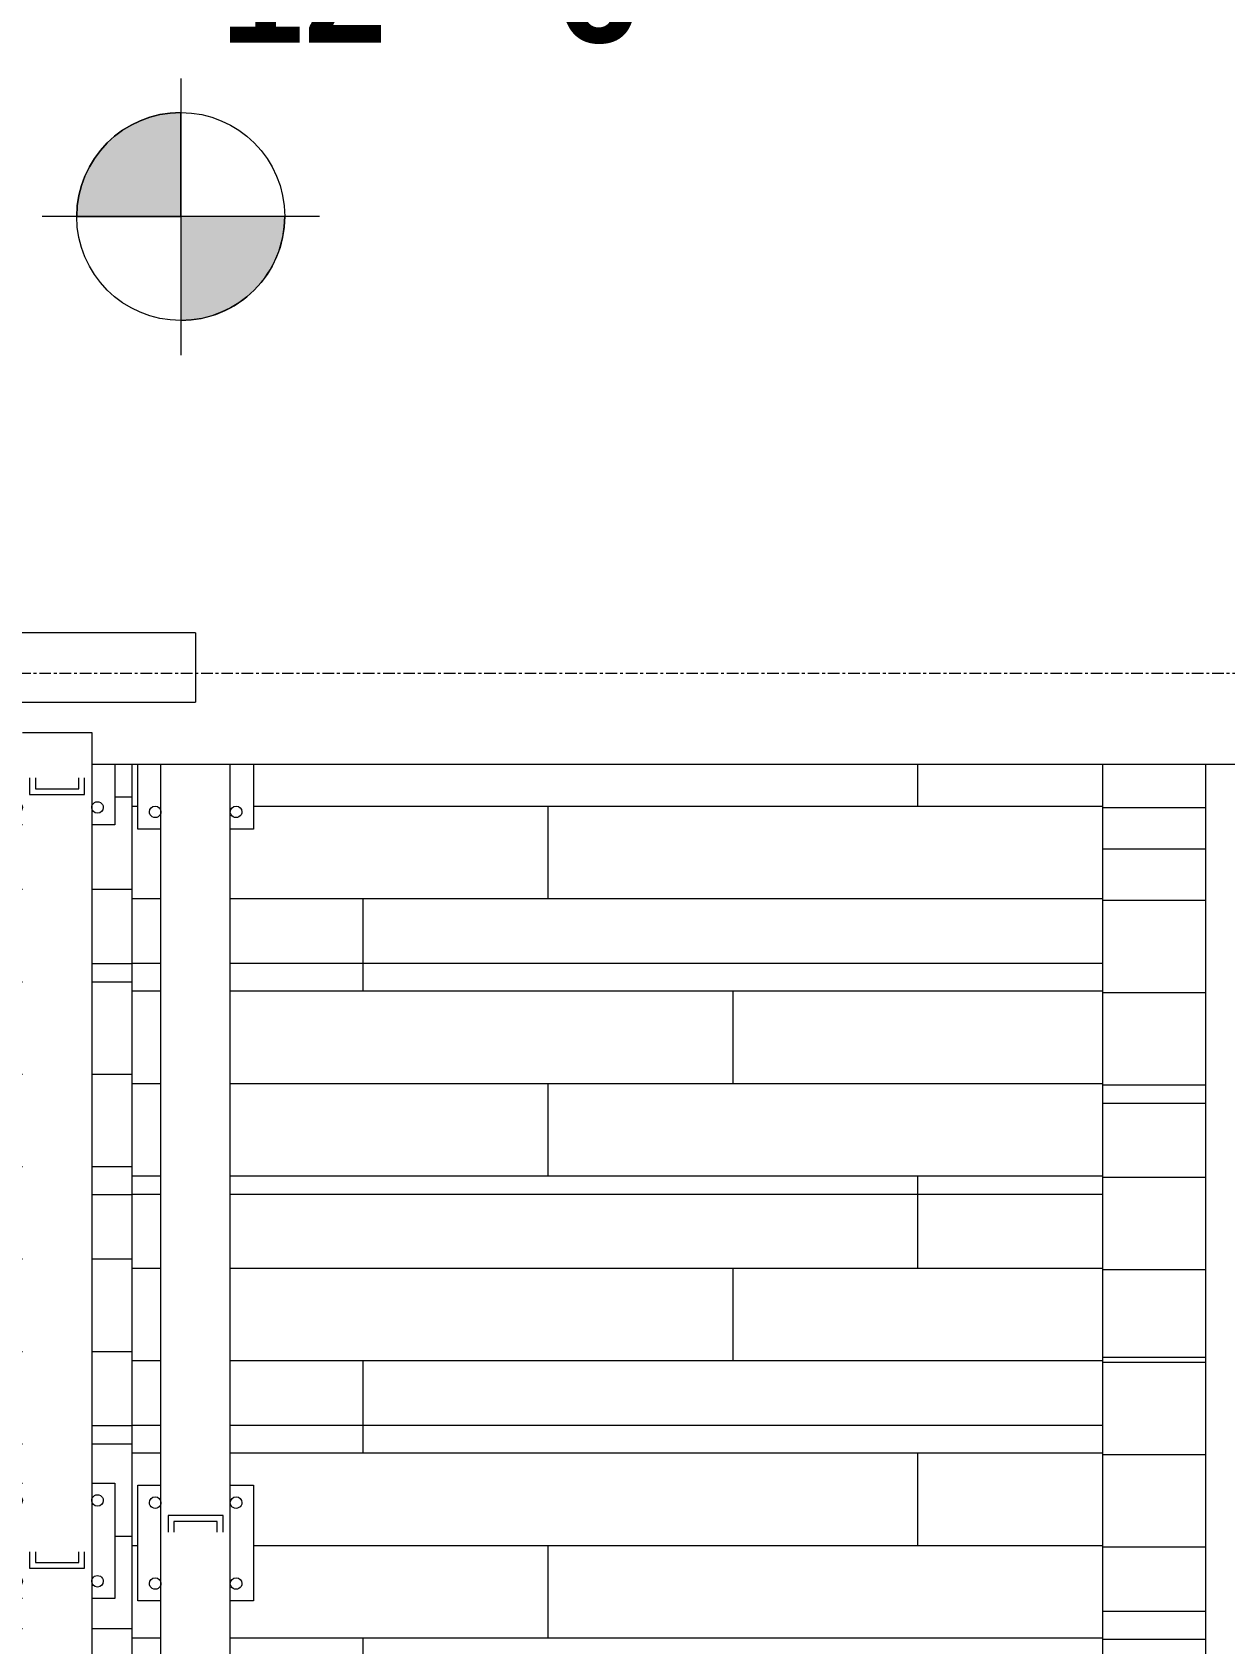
# Model space of a CAD drawing. Header units: inches. Extents: x -3304 to -1623, y 8184 to 9003.
# Drawn here: x -2390.8 to -2339.1, y 8584.6 to 8654.3 of the extents above; entities that cross this region are included whole.
import ezdxf

# ---------------------------------------------------------------- set-up
doc = ezdxf.new("R2010")
doc.units = ezdxf.units.IN
doc.header["$MEASUREMENT"] = 0
doc.linetypes.add('Grid Line 1_2_', pattern=[0.8749999999999999, 0.4999999999999999, -0.125, 0.125, -0.125])
doc.linetypes.add('Overhead 1_16_', pattern=[0.10156249999999999, 0.06249999999999999, -0.03906249999999999])
for name, color, linetype, lineweight in [('A-FLOR', 192, 'Continuous', 18), ('A-FLOR-HRAL', 11, 'Continuous', 9), ('G-ANNO-DIMS', 111, 'Continuous', 9), ('I-WALL', 2, 'Continuous', 18), ('S-GRID-1', 1, 'Grid Line 1_2_', 9), ('S-STRS', 31, 'Continuous', 9), ('S-STRS-1', 31, 'Overhead 1_16_', 9)]:
    doc.layers.add(name, color=color, linetype=linetype, lineweight=lineweight)
doc.styles.add('Arial_B', font='arialbd.ttf', dxfattribs={"height": 4.642857142857141})
pattern_1 = [(180, (-2428.434, 8553.207), (-4.898587196589413e-16, -4), []), (270, (-2428.434, 8553.207), (8, -7.999999999999999), [4, -28]), (270, (-2444.434, 8549.207), (8, -7.999999999999999), [4, -28])]
pattern_2 = [(0, (-2344.434, 8624.806999999999), (0, 4), []), (90, (-2344.434, 8624.806999999999), (-7.999999999999999, 8), [4, -28]), (90, (-2328.434, 8628.806999999999), (-7.999999999999999, 8), [4, -28])]
pattern_3 = [(0, (-2339.962, 8652.744), (0, 4), []), (90, (-2339.962, 8652.744), (-7.999999999999999, 8), [4, -28]), (90, (-2323.962, 8656.744), (-7.999999999999999, 8), [4, -28])]

# ---------------------------------------------------------------- blocks, each defined once
blk = doc.blocks.new('Railing - Railing-1114575-FLOOR PLAN - 2ND FLOOR')
at = {"layer": 'A-FLOR-HRAL'}
for p, q in [((8625.319381505384, 2430.77418384768), (8625.319381505384, 2383.684229849031)), ((8628.319381505384, 2383.684229849031), (8628.319381505384, 2430.77418384768)), ((8628.319381505384, 2383.684229849031), (8625.319381505384, 2383.684229849031))]:
    blk.add_line(p, q, dxfattribs=at)
blk = doc.blocks.new('Railing - 2_ x 1_2_ 2-V14-FLOOR PLAN - 2ND FLOOR')
at = {"layer": 'A-FLOR-HRAL'}
for p, q in [((-2.5, 0.1250000000009231), (-2.5, -2.499999999999981)), ((2.5, -2.499999999999981), (2.5, 0.1250000000008852)), ((-1.187499999999997, -1.18749999999999), (-1.187499999999997, -0.4724511930582151)), ((-0.9374999999999973, -0.9374999999999906), (-0.9374999999999973, -0.4724511930581811)), ((0.9375000000000023, -0.4724511930584629), (0.9375000000000023, -0.9374999999999907)), ((1.187500000000002, -0.4724511930584233), (1.187500000000002, -1.18749999999999)), ((1.187500000000002, -1.18749999999999), (-1.187499999999997, -1.18749999999999)), ((0.9375000000000023, -0.9374999999999906), (-0.9374999999999973, -0.9374999999999906)), ((-2.5, -2.499999999999981), (-1.499999999999968, -2.499999999999981)), ((1.499999999999968, -2.499999999999981), (2.5, -2.499999999999981))]:
    blk.add_line(p, q, dxfattribs=at)
for centre, radius, start, end in [((-1.750000000000001, -1.750000000000015), 0.2500000000000002, 359.9999999999996, 179.9999999999999), ((-1.750000000000001, -1.750000000000015), 0.2500000000000004, 179.9999999999998, 359.9999999999989), ((1.750000000000002, -1.750000000000015), 0.2500000000000004, 359.9999999999996, 179.9999999999998), ((1.750000000000002, -1.750000000000015), 0.2500000000000004, 179.9999999999998, 359.9999999999989)]:
    blk.add_arc(centre, radius, start, end, dxfattribs=at)
blk = doc.blocks.new('Railing - 2_ x 1_2_ 2-2115957-FLOOR PLAN - 2ND FLOOR')
at = {"layer": 'A-FLOR-HRAL'}
for p, q in [((-1.499999999998687, 2.500000000000019), (-2.5, 2.500000000000019)), ((-2.5, 2.500000000000019), (-2.5, -0.3125000000012422)), ((2.5, 2.500000000000019), (1.500000000001249, 2.500000000000019)), ((2.5, -0.3125000000012072), (2.5, 2.500000000000019))]:
    blk.add_line(p, q, dxfattribs=at)
for centre, radius, start, end in [((-1.750000000000001, 1.750000000000015), 0.2500000000000002, 359.9999999999996, 179.9999999999999), ((-1.750000000000001, 1.750000000000015), 0.2500000000000004, 179.9999999999998, 359.9999999999989), ((1.750000000000002, 1.750000000000015), 0.2500000000000004, 359.9999999999996, 179.9999999999998), ((1.750000000000002, 1.750000000000015), 0.2500000000000004, 179.9999999999998, 359.9999999999989)]:
    blk.add_arc(centre, radius, start, end, dxfattribs=at)
blk = doc.blocks.new('Railing - 2_ x 1_2_ 2-2115961-FLOOR PLAN - 2ND FLOOR')
at = {"layer": 'A-FLOR-HRAL'}
for p, q in [((-1.499999999999808, 2.500000000000019), (-2.5, 2.500000000000019)), ((-2.5, 2.500000000000019), (-2.5, -2.499999999999981)), ((2.5, 2.500000000000019), (1.500000000000128, 2.500000000000019)), ((2.5, -2.499999999999981), (2.5, 2.500000000000019)), ((-1.187499999999997, -1.18749999999999), (-1.187499999999997, -0.4724511930581631)), ((-0.9374999999999973, -0.9374999999999906), (-0.9374999999999973, -0.4724511930581842)), ((0.9375000000000023, -0.4724511930584711), (0.9375000000000023, -0.9374999999999907)), ((1.187500000000002, -0.4724511930583716), (1.187500000000002, -1.18749999999999)), ((1.187500000000002, -1.18749999999999), (-1.187499999999997, -1.18749999999999)), ((0.9375000000000023, -0.9374999999999906), (-0.9374999999999973, -0.9374999999999906)), ((-2.5, -2.499999999999981), (-1.499999999999808, -2.499999999999981)), ((1.500000000000128, -2.499999999999981), (2.5, -2.499999999999981))]:
    blk.add_line(p, q, dxfattribs=at)
for centre, radius, start, end in [((-1.750000000000001, 1.750000000000015), 0.2500000000000002, 359.9999999999996, 179.9999999999999), ((-1.750000000000001, 1.750000000000015), 0.2500000000000004, 179.9999999999998, 359.9999999999989), ((1.750000000000002, 1.750000000000015), 0.2500000000000004, 359.9999999999996, 179.9999999999998), ((1.750000000000002, 1.750000000000015), 0.2500000000000004, 179.9999999999998, 359.9999999999989), ((-1.750000000000001, -1.750000000000015), 0.2500000000000002, 359.9999999999996, 179.9999999999999), ((-1.750000000000001, -1.750000000000015), 0.2500000000000004, 179.9999999999998, 359.9999999999989), ((1.750000000000002, -1.750000000000015), 0.2500000000000004, 359.9999999999996, 179.9999999999998), ((1.750000000000002, -1.750000000000015), 0.2500000000000004, 179.9999999999998, 359.9999999999989)]:
    blk.add_arc(centre, radius, start, end, dxfattribs=at)
blk = doc.blocks.new('Railing - 2_ x 1_2_ 2-2115963-FLOOR PLAN - 2ND FLOOR')
at = {"layer": 'A-FLOR-HRAL'}
for p, q in [((-1.499999999998687, 2.500000000000019), (-2.5, 2.500000000000019)), ((-2.5, 2.500000000000019), (-2.5, -2.499999999999981)), ((2.5, 2.500000000000019), (1.500000000001249, 2.500000000000019)), ((2.5, -2.499999999999981), (2.5, 2.500000000000019)), ((-1.187499999999997, -1.18749999999999), (-1.187499999999997, -0.4724511930585494)), ((-0.9374999999999973, -0.9374999999999906), (-0.9374999999999973, -0.4724511930585031)), ((0.9375000000000023, -0.4724511930585816), (0.9375000000000023, -0.9374999999999907)), ((1.187500000000002, -0.4724511930585495), (1.187500000000002, -1.18749999999999)), ((1.187500000000002, -1.18749999999999), (-1.187499999999997, -1.18749999999999)), ((0.9375000000000023, -0.9374999999999906), (-0.9374999999999973, -0.9374999999999906)), ((-2.5, -2.499999999999981), (-1.499999999998687, -2.499999999999981)), ((1.500000000001249, -2.499999999999981), (2.5, -2.499999999999981))]:
    blk.add_line(p, q, dxfattribs=at)
for centre, radius, start, end in [((-1.750000000000001, 1.750000000000015), 0.2500000000000002, 359.9999999999996, 179.9999999999999), ((-1.750000000000001, 1.750000000000015), 0.2500000000000004, 179.9999999999998, 359.9999999999989), ((1.750000000000002, 1.750000000000015), 0.2500000000000004, 359.9999999999996, 179.9999999999998), ((1.750000000000002, 1.750000000000015), 0.2500000000000004, 179.9999999999998, 359.9999999999989), ((-1.750000000000001, -1.750000000000015), 0.2500000000000002, 359.9999999999996, 179.9999999999999), ((-1.750000000000001, -1.750000000000015), 0.2500000000000004, 179.9999999999998, 359.9999999999989), ((1.750000000000002, -1.750000000000015), 0.2500000000000004, 359.9999999999996, 179.9999999999998), ((1.750000000000002, -1.750000000000015), 0.2500000000000004, 179.9999999999998, 359.9999999999989)]:
    blk.add_arc(centre, radius, start, end, dxfattribs=at)
blk = doc.blocks.new('Railing - Railing-1347549-FLOOR PLAN - 2ND FLOOR')
at = {"layer": 'A-FLOR-HRAL'}
for p, q in [((8624.006881505384, 2391.184229849031), (8624.006881505384, 2388.184229849031)), ((8624.006881505384, 2388.184229849031), (8554.006881505384, 2388.184229849031)), ((8564.006881505384, 2385.184229849031), (8622.631881505386, 2385.184229849031)), ((8564.006881505384, 2382.184229849031), (8622.631881505386, 2382.184229849031))]:
    blk.add_line(p, q, dxfattribs=at)
at = {"extrusion": (0, 0, -1), "zscale": -1}
for name, p, rotation in [('Railing - 2_ x 1_2_ 2-2115961-FLOOR PLAN - 2ND FLOOR', (-8589.006881505384, 2389.684229849031), 90), ('Railing - 2_ x 1_2_ 2-V14-FLOOR PLAN - 2ND FLOOR', (-8622.506881505384, 2389.684229849031), 90), ('Railing - 2_ x 1_2_ 2-2115963-FLOOR PLAN - 2ND FLOOR', (-8588.913131505384, 2383.684229849031), 270), ('Railing - 2_ x 1_2_ 2-2115957-FLOOR PLAN - 2ND FLOOR', (-8622.319381505384, 2383.684229849031), 270)]:
    blk.add_blockref(name, p, dxfattribs=dict(at, rotation=rotation))
blk = doc.blocks.new('Spot Elevations - Spot Elevation - Target Filled-1560264-FLOOR PLAN - 2ND FLOOR')
at = {"layer": 'G-ANNO-DIMS'}
h = blk.add_hatch(color=256, dxfattribs=at)
edge = h.paths.add_edge_path(flags=0)
edge.add_line((1.249000902703301e-16, 0), (-0.09374999999999985, 0))
edge.add_arc((5.724587470723462e-16, -3.434752482434078e-16), 0.09375000000000037, 90.00000000000063, 180.0000000000002, ccw=False)
edge.add_line((1.249000902703301e-16, 0.09375000000000007), (1.249000902703301e-16, 0))
h = blk.add_hatch(color=256, dxfattribs=at)
edge = h.paths.add_edge_path(flags=0)
edge.add_line((1.249000902703301e-16, 0), (0.09375000000000029, 0))
edge.add_arc((2.289834988289385e-16, 6.245004513516504e-17), 0.09374999999999996, 269.99999999999955, 359.99999999999966, ccw=False)
edge.add_line((1.249000902703301e-16, -0.09375), (1.249000902703301e-16, 0))
for p, q in [((-2.706168622523819e-16, 0.1243846875261664), (-2.706168622523819e-16, -0.125)), ((1.249000902703301e-16, 0), (1.249000902703301e-16, 0.09375000000000007)), ((0.1250000000000001, 7.067913962433002e-16), (-0.1249999999999998, 7.067913962433002e-16)), ((-0.09374999999999985, 0), (1.249000902703301e-16, 0)), ((1.249000902703301e-16, 0), (1.249000902703301e-16, -0.09375)), ((0.09375000000000029, 0), (1.249000902703301e-16, 0))]:
    blk.add_line(p, q, dxfattribs=at)
blk.add_circle((1.249000902703301e-16, 0), 0.09375000000000007, dxfattribs=at)
for centre, radius, start, end in [((5.724587470723462e-16, -3.434752482434078e-16), 0.09375000000000037, 90.00000000000026, 179.9999999999999), ((2.289834988289385e-16, 6.245004513516504e-17), 0.09374999999999996, 269.9999999999992, 359.9999999999993)]:
    blk.add_arc(centre, radius, start, end, dxfattribs=at)

msp = doc.modelspace()

# ---------------------------------------------------------------- hatches: boundary and pattern name
at = {"layer": 'S-STRS'}
h = msp.add_hatch(dxfattribs=at)
h.set_pattern_fill('FP_6', color=256, style=0, pattern_type=2)
h.set_pattern_definition(pattern_1)
h.paths.add_polyline_path([(-2423.934229849024, 8614.006881505391), (-2391.184229849024, 8614.006881505391), (-2391.184229849024, 8620.006881505391), (-2392.184229849024, 8620.006881505391), (-2392.184229849024, 8622.631881505391), (-2422.934229849023, 8622.631881505391), (-2422.934229849023, 8620.006881505391), (-2423.934229849024, 8620.006881505391), (-2423.934229849024, 8615.644442079425)], flags=0)
h.paths.add_polyline_path([(-2386.434229849025, 8614.006881505391), (-2386.434229849025, 8622.631881505391), (-2387.184229849024, 8622.631881505391), (-2387.184229849024, 8620.006881505391), (-2388.184229849023, 8620.006881505391), (-2388.184229849023, 8614.006881505391), (-2387.953196292572, 8614.006881505391)], flags=0)
h = msp.add_hatch(dxfattribs=at)
h.set_pattern_fill('FP_7', color=256, style=0, pattern_type=2)
h.set_pattern_definition(pattern_2)
h.paths.add_polyline_path([(-2382.184229849023, 8614.006881505391), (-2344.434229849024, 8614.006881505391), (-2344.434229849024, 8622.631881505391), (-2381.184229849025, 8622.631881505391), (-2381.184229849025, 8619.819381505391), (-2382.184229849023, 8619.819381505391), (-2382.184229849023, 8615.644442079425)], flags=0)
h.paths.add_polyline_path([(-2385.184229849023, 8614.006881505391), (-2385.184229849023, 8619.819381505391), (-2386.184229849025, 8619.819381505391), (-2386.184229849025, 8622.631881505391), (-2386.434229849024, 8622.631881505391), (-2386.434229849024, 8614.006881505391)], flags=0)
h = msp.add_hatch(dxfattribs=at)
h.set_pattern_fill('FP_42', color=256, style=0, pattern_type=2)
h.set_pattern_definition(pattern_3)
h.paths.add_polyline_path([(-2339.961683847743, 8618.944381505366), (-2339.961683847743, 8622.631881505391), (-2344.434229849024, 8622.631881505391), (-2344.434229849024, 8618.944381505366)], flags=0)
h = msp.add_hatch(dxfattribs=at)
h.set_pattern_fill('FP_42', color=256, style=0, pattern_type=2)
h.set_pattern_definition(pattern_3)
h.paths.add_polyline_path([(-2339.961683847743, 8607.944381505366), (-2339.961683847743, 8618.944381505366), (-2344.434229849024, 8618.944381505366), (-2344.434229849024, 8607.944381505366)], flags=0)
h = msp.add_hatch(dxfattribs=at)
h.set_pattern_fill('FP_6', color=256, style=0, pattern_type=2)
h.set_pattern_definition(pattern_1)
h.paths.add_polyline_path([(-2423.934229849024, 8604.00688150539), (-2391.184229849024, 8604.00688150539), (-2391.184229849024, 8614.006881505391), (-2423.934229849024, 8614.006881505391), (-2423.934229849024, 8606.388204902041)], flags=0)
h.paths.add_polyline_path([(-2386.434229849025, 8604.00688150539), (-2386.434229849025, 8614.006881505391), (-2388.184229849023, 8614.006881505391), (-2388.184229849023, 8604.00688150539), (-2387.953196292572, 8604.00688150539)], flags=0)
h = msp.add_hatch(dxfattribs=at)
h.set_pattern_fill('FP_7', color=256, style=0, pattern_type=2)
h.set_pattern_definition(pattern_2)
h.paths.add_polyline_path([(-2344.434229849024, 8604.00688150539), (-2344.434229849024, 8614.006881505391), (-2382.184229849023, 8614.006881505391), (-2382.184229849023, 8604.006881505393), (-2347.089071441126, 8604.00688150539)], flags=0)
h.paths.add_polyline_path([(-2385.184229849023, 8604.006881505393), (-2385.184229849023, 8614.006881505391), (-2386.434229849024, 8614.006881505391), (-2386.434229849024, 8604.006881505393)], flags=0)
h = msp.add_hatch(dxfattribs=at)
h.set_pattern_fill('FP_42', color=256, style=0, pattern_type=2)
h.set_pattern_definition(pattern_3)
h.paths.add_polyline_path([(-2339.961683847743, 8596.944381505366), (-2339.961683847743, 8607.944381505366), (-2344.434229849024, 8607.944381505366), (-2344.434229849024, 8596.944381505366)], flags=0)
h = msp.add_hatch(dxfattribs=at)
h.set_pattern_fill('FP_6', color=256, style=0, pattern_type=2)
h.set_pattern_definition(pattern_1)
h.paths.add_polyline_path([(-2423.934229849024, 8594.00688150539), (-2391.184229849024, 8594.006881505393), (-2391.184229849024, 8604.00688150539), (-2423.934229849024, 8604.00688150539), (-2423.934229849024, 8597.131967724657)], flags=0)
h.paths.add_polyline_path([(-2388.184229849023, 8594.006881505393), (-2386.434229849025, 8594.006881505393), (-2386.434229849025, 8604.00688150539), (-2388.184229849023, 8604.00688150539), (-2388.184229849023, 8594.81790843031)], flags=0)
h = msp.add_hatch(dxfattribs=at)
h.set_pattern_fill('FP_7', color=256, style=0, pattern_type=2)
h.set_pattern_definition(pattern_2)
h.paths.add_polyline_path([(-2386.434229849024, 8594.006881505391), (-2385.184229849023, 8594.006881505391), (-2385.184229849023, 8604.006881505393), (-2386.434229849024, 8604.006881505393), (-2386.434229849024, 8594.81790843031)], flags=0)
h.paths.add_polyline_path([(-2382.184229849023, 8594.006881505391), (-2344.434229849024, 8594.006881505391), (-2344.434229849024, 8604.00688150539), (-2382.184229849023, 8604.006881505393), (-2382.184229849023, 8597.131967724657)], flags=0)
h = msp.add_hatch(dxfattribs=at)
h.set_pattern_fill('FP_42', color=256, style=0, pattern_type=2)
h.set_pattern_definition(pattern_3)
h.paths.add_polyline_path([(-2339.961683847743, 8585.944381505366), (-2339.961683847743, 8596.944381505366), (-2344.434229849024, 8596.944381505366), (-2344.434229849024, 8585.944381505366)], flags=0)
h = msp.add_hatch(dxfattribs=at)
h.set_pattern_fill('FP_6', color=256, style=0, pattern_type=2)
h.set_pattern_definition(pattern_1)
h.paths.add_polyline_path([(-2422.934229849023, 8584.006881505391), (-2391.184229849024, 8584.006881505391), (-2391.184229849024, 8586.506881505391), (-2392.184229849024, 8586.506881505391), (-2392.184229849024, 8591.506881505391), (-2391.184229849024, 8591.506881505391), (-2391.184229849024, 8594.006881505393), (-2423.934229849024, 8594.00688150539), (-2423.934229849024, 8590.173548172055), (-2422.934229849023, 8590.173548172055), (-2422.934229849023, 8585.173548172057), (-2423.934229849024, 8585.173548172057), (-2423.934229849024, 8584.006881505391)], flags=0)
h.paths.add_polyline_path([(-2387.953196292572, 8584.006881505391), (-2386.434229849024, 8584.006881505391), (-2386.434229849025, 8594.006881505393), (-2388.184229849023, 8594.006881505393), (-2388.184229849023, 8591.506881505391), (-2387.184229849024, 8591.506881505391), (-2387.184229849024, 8586.506881505391), (-2388.184229849023, 8586.506881505391), (-2388.184229849023, 8584.006881505391)], flags=0)
h = msp.add_hatch(dxfattribs=at)
h.set_pattern_fill('FP_7', color=256, style=0, pattern_type=2)
h.set_pattern_definition(pattern_2)
h.paths.add_polyline_path([(-2347.089071441126, 8584.006881505391), (-2344.434229849024, 8584.006881505391), (-2344.434229849024, 8594.006881505391), (-2382.184229849023, 8594.006881505391), (-2382.184229849023, 8591.413131505391), (-2381.184229849025, 8591.413131505391), (-2381.184229849025, 8586.413131505391), (-2382.184229849023, 8586.413131505391), (-2382.184229849023, 8584.006881505391), (-2365.250904708435, 8584.006881505391)], flags=0)
h.paths.add_polyline_path([(-2385.184229849023, 8584.006881505391), (-2385.184229849023, 8586.413131505391), (-2386.184229849025, 8586.413131505391), (-2386.184229849025, 8591.413131505391), (-2385.184229849023, 8591.413131505391), (-2385.184229849023, 8594.006881505391), (-2386.434229849024, 8594.006881505391), (-2386.434229849024, 8584.006881505391)], flags=0)
h = msp.add_hatch(dxfattribs=at)
h.set_pattern_fill('FP_42', color=256, style=0, pattern_type=2)
h.set_pattern_definition(pattern_3)
h.paths.add_polyline_path([(-2339.961683847743, 8574.944381505367), (-2339.961683847743, 8585.944381505366), (-2344.434229849024, 8585.944381505366), (-2344.434229849024, 8574.944381505367)], flags=0)

# ---------------------------------------------------------------- linework, layer by layer
at = {"layer": 'A-FLOR'}
msp.add_line((-2388.184229849015, 8622.631881505387), (-2338.336683847736, 8622.631881505387), dxfattribs=at)
at = {"layer": 'I-WALL'}
msp.add_line((-2339.961683847736, 8526.336828019403), (-2339.961683847732, 8622.631881505387), dxfattribs=at)
at = {"layer": 'S-GRID-1'}
msp.add_line((-3194.570245953719, 8626.56938150539), (-1935.479173867049, 8626.569381505387), dxfattribs=at)
at = {"layer": 'S-STRS'}
for p, q in [((-2386.434229849016, 8614.006881505387), (-2386.434229849016, 8622.63188150539)), ((-2344.434229849016, 8622.63188150539), (-2344.434229849016, 8614.006881505387)), ((-2339.961683847735, 8618.944381505362), (-2344.434229849016, 8618.944381505362)), ((-2388.184229849015, 8614.006881505387), (-2386.434229849016, 8614.006881505387)), ((-2386.434229849016, 8604.006881505387), (-2386.434229849016, 8614.006881505387)), ((-2385.184229849015, 8614.006881505387), (-2386.434229849016, 8614.006881505387)), ((-2344.434229849016, 8614.006881505387), (-2382.184229849015, 8614.006881505387)), ((-2344.434229849016, 8614.006881505387), (-2344.434229849016, 8604.006881505387)), ((-2339.961683847735, 8607.944381505362), (-2344.434229849016, 8607.944381505362)), ((-2388.184229849015, 8604.006881505387), (-2386.434229849016, 8604.006881505387)), ((-2386.434229849016, 8594.00688150539), (-2386.434229849016, 8604.006881505387)), ((-2385.184229849015, 8604.00688150539), (-2386.434229849016, 8604.00688150539)), ((-2344.434229849016, 8604.006881505387), (-2382.184229849015, 8604.00688150539)), ((-2344.434229849016, 8604.006881505387), (-2344.434229849016, 8594.006881505387)), ((-2339.961683847735, 8596.944381505364), (-2344.434229849016, 8596.944381505364)), ((-2388.184229849015, 8594.006881505387), (-2386.434229849016, 8594.00688150539)), ((-2386.434229849016, 8584.006881505387), (-2386.434229849016, 8594.00688150539)), ((-2385.184229849015, 8594.006881505387), (-2386.434229849016, 8594.006881505387)), ((-2344.434229849016, 8594.006881505387), (-2382.184229849015, 8594.006881505387)), ((-2344.434229849016, 8594.006881505387), (-2344.434229849016, 8584.006881505387)), ((-2339.961683847735, 8585.944381505364), (-2344.434229849016, 8585.944381505364))]:
    msp.add_line(p, q, dxfattribs=at)
at = {"layer": 'S-STRS-1'}
for p, q in [((-2339.961683847735, 8618.944381505362), (-2344.434229849016, 8618.944381505362)), ((-2388.184229849015, 8614.006881505387), (-2386.434229849016, 8614.006881505387)), ((-2385.184229849015, 8614.006881505387), (-2386.434229849016, 8614.006881505387)), ((-2344.434229849016, 8614.006881505387), (-2382.184229849015, 8614.006881505387)), ((-2339.961683847735, 8607.944381505362), (-2344.434229849016, 8607.944381505362)), ((-2388.184229849015, 8604.006881505387), (-2386.434229849016, 8604.006881505387)), ((-2385.184229849015, 8604.00688150539), (-2386.434229849016, 8604.00688150539)), ((-2344.434229849016, 8604.006881505387), (-2382.184229849015, 8604.00688150539)), ((-2339.961683847735, 8596.944381505364), (-2344.434229849016, 8596.944381505364)), ((-2388.184229849015, 8594.006881505387), (-2386.434229849016, 8594.00688150539)), ((-2385.184229849015, 8594.006881505387), (-2386.434229849016, 8594.006881505387)), ((-2344.434229849016, 8594.006881505387), (-2382.184229849015, 8594.006881505387)), ((-2339.961683847735, 8585.944381505364), (-2344.434229849016, 8585.944381505364))]:
    msp.add_line(p, q, dxfattribs=at)

# ---------------------------------------------------------------- block references
at = {"layer": 'A-FLOR-HRAL', "rotation": 89.9999999999999}
for name in ['Railing - Railing-1114575-FLOOR PLAN - 2ND FLOOR', 'Railing - Railing-1347549-FLOOR PLAN - 2ND FLOOR']:
    msp.add_blockref(name, (0, 0), dxfattribs=at)
at = {"layer": 'G-ANNO-DIMS', "xscale": 47.99999999999997, "yscale": 47.99999999999997, "zscale": 47.99999999999997}
msp.add_blockref('Spot Elevations - Spot Elevation - Target Filled-1560264-FLOOR PLAN - 2ND FLOOR', (-2384.327909386748, 8646.33931715776), dxfattribs=at)

# ---------------------------------------------------------------- texts
at = {"layer": 'G-ANNO-DIMS', "insert": (-2382.611983992202, 8658.512563400558), "char_height": 4.642857142857141, "width": 24.68177905308464, "attachment_point": 1, "line_spacing_factor": 0.9417779076525878, "style": 'Arial_B', "bg_fill": 3, "box_fill_scale": 1.25, "bg_fill_color": 256, "bg_fill_true_color": 13158600, "bg_fill_transparency": 0}
msp.add_mtext('12\' - 6"', dxfattribs=at)

doc.saveas('drawing.dxf')
